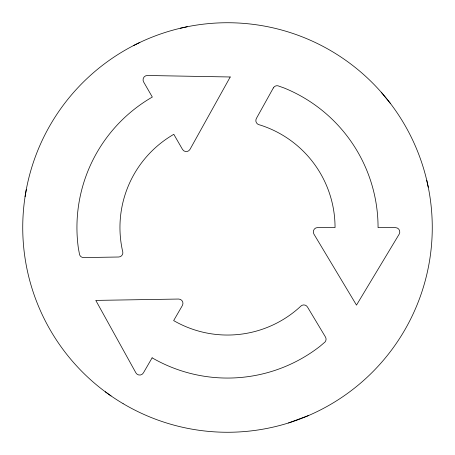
<?xml version="1.0" encoding="UTF-8"?>
<svg xmlns="http://www.w3.org/2000/svg" width="455" height="455" viewBox="0 0 455 455"><rect width="100%" height="100%" fill="white"/><g stroke="black" fill="none" stroke-linecap="round" stroke-linejoin="round"><path stroke-width="0.68" d="M25.07 196.679L26.271 189.633M133.451 45.614L139.856 42.44M308.632 415.506L288.538 422.957M180.248 28.261L187.227 26.737M105.253 391.766L111.06 395.93M381.233 92.24L390.293 103.296M426.739 180.248L428.263 187.227M230.219 76.986L189.963 149.439A4.3 4.3 0 0 1 182.512 149.428L173.804 134.322A107.545 107.545 0 0 0 122.287 249.778L122.719 251.524A4.3 4.3 0 0 1 118.653 257.007L83.692 257.581A4.3 4.3 0 0 1 79.324 253.35L78.385 248.333A150.56 150.56 0 0 1 152.323 97.051L143.615 81.94A4.3 4.3 0 0 1 147.346 75.49L230.219 76.986M273.353 87.917L256.37 118.482A4.3 4.3 0 0 0 259.088 124.744L260.812 125.244A107.545 107.545 0 0 1 335.045 227.585L317.607 227.574A4.3 4.3 0 0 0 313.876 234.024L356.492 305.112L399.223 234.092A4.3 4.3 0 0 0 395.497 227.636L378.06 227.619A150.56 150.56 0 0 0 284.011 87.946L279.205 86.251A4.3 4.3 0 0 0 273.353 87.917M152.118 357.829L143.382 372.924A4.3 4.3 0 0 1 135.931 372.918L95.795 300.402L178.667 299.043A4.3 4.3 0 0 1 182.387 305.498L173.656 320.593A107.545 107.545 0 0 0 299.396 307.478L300.692 306.232A4.3 4.3 0 0 1 307.478 307.011L325.456 337.001A4.3 4.3 0 0 1 323.977 342.899L320.098 346.215A150.56 150.56 0 0 1 152.118 357.829M123.089 403.642A204.761 204.761 0 0 0 432.25 229.849A204.761 204.761 0 0 0 127.161 49.009A204.761 204.761 0 0 0 123.089 403.642"/></g></svg>
